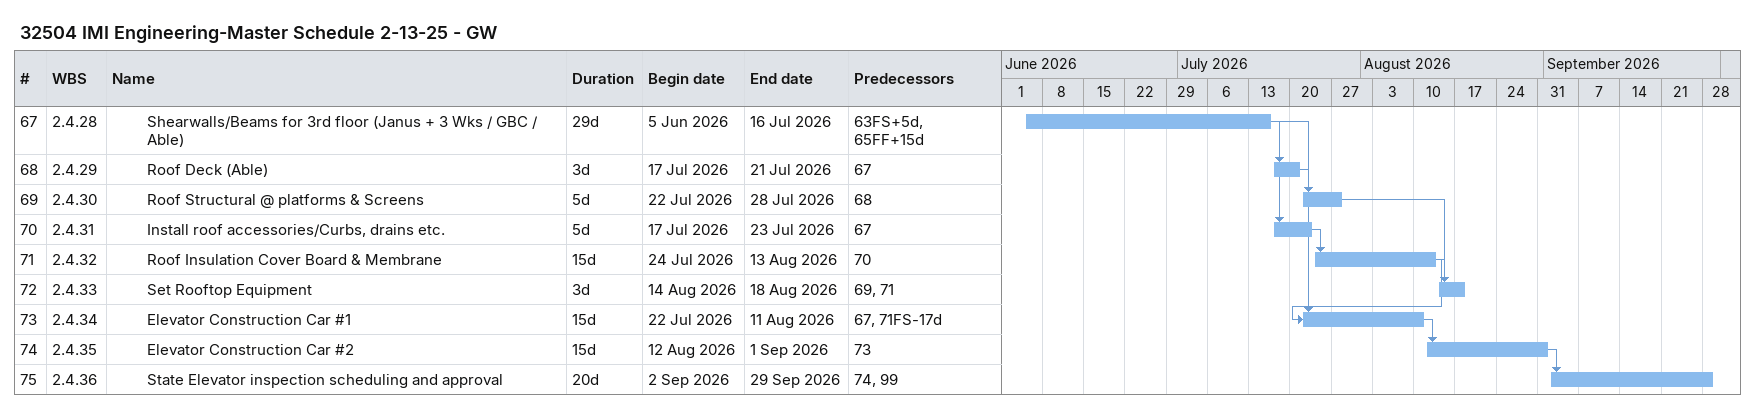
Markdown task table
32504 IMI Engineering-Master Schedule 2-13-25 - GW

| ID | WBS | Task | Duration | Start | Finish | Predecessors |
|---|---|---|---|---|---|---|
| 67 | 2.4.28 | Shearwalls/Beams for 3rd floor (Janus + 3 Wks / GBC / Able) | 29d | 2026-06-05 | 2026-07-16 | 63FS+5d, 65FF+15d |
| 68 | 2.4.29 | Roof Deck (Able) | 3d | 2026-07-17 | 2026-07-21 | 67 |
| 69 | 2.4.30 | Roof Structural @ platforms & Screens | 5d | 2026-07-22 | 2026-07-28 | 68 |
| 70 | 2.4.31 | Install roof accessories/Curbs, drains etc. | 5d | 2026-07-17 | 2026-07-23 | 67 |
| 71 | 2.4.32 | Roof Insulation Cover Board & Membrane | 15d | 2026-07-24 | 2026-08-13 | 70 |
| 72 | 2.4.33 | Set Rooftop Equipment | 3d | 2026-08-14 | 2026-08-18 | 69, 71 |
| 73 | 2.4.34 | Elevator Construction Car #1 | 15d | 2026-07-22 | 2026-08-11 | 67, 71FS-17d |
| 74 | 2.4.35 | Elevator Construction Car #2 | 15d | 2026-08-12 | 2026-09-01 | 73 |
| 75 | 2.4.36 | State Elevator inspection scheduling and approval | 20d | 2026-09-02 | 2026-09-29 | 74, 99 |
